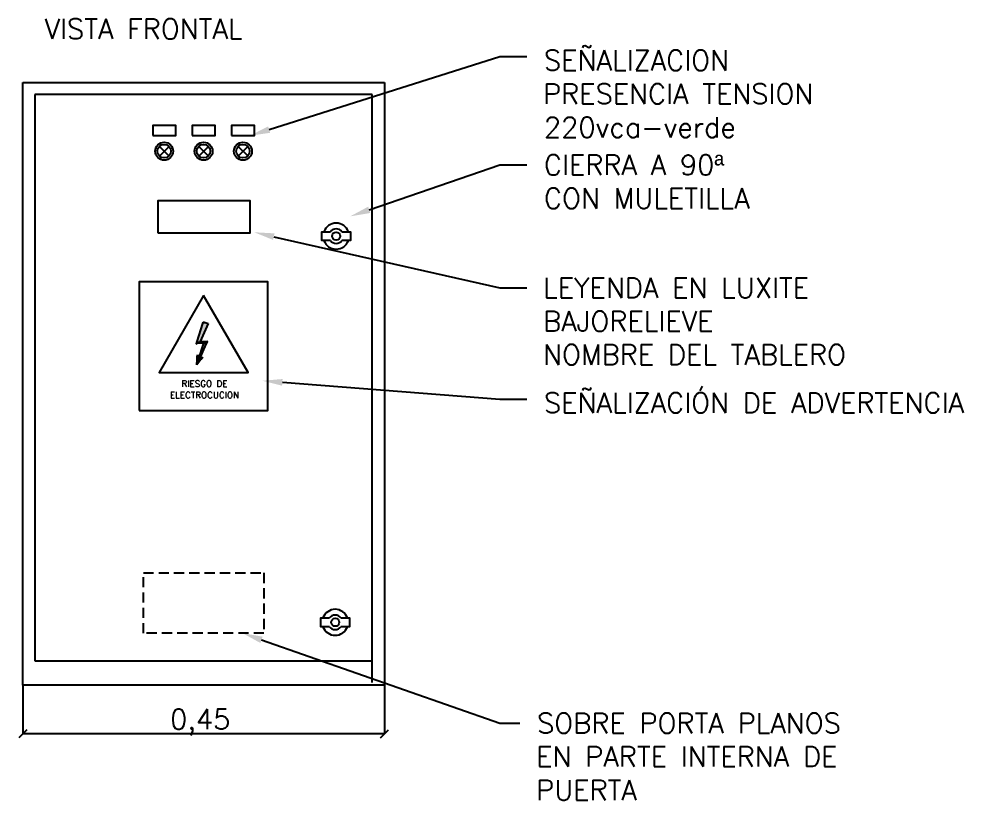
# Model space of a CAD drawing. Extents: x 1442 to 6193, y -332 to 1913.
# Drawn here: x 2573 to 3749, y -281 to 691 of the extents above; entities that cross this region are included whole.
import ezdxf
from ezdxf.enums import TextEntityAlignment as Align

# ---------------------------------------------------------------- set-up
doc = ezdxf.new("R2010")
doc.units = 0
doc.linetypes.add('DASHED', pattern=[19.05, 12.7, -6.35])
doc.layers.get('0').update_dxf_attribs({"linetype": 'CONTINUOUS'})
for name, color, linetype in [('--00-VTA_CARTELES_LEYENDAS', 8, 'CONTINUOUS'), ('--00-VTA_TEXTO_1', 7, 'CONTINUOUS'), ('--00-VTA_TEXTO_LEADERS', 1, 'CONTINUOUS'), ('00-VTA_GABINETE_MET', 7, 'CONTINUOUS'), ('UNIFILAR', 3, 'CONTINUOUS')]:
    doc.layers.add(name, color=color, linetype=linetype)
doc.styles.add('1-10__M1000_', font='romans.shx', dxfattribs={"height": 25})
doc.styles.add('ROMANS', font='romans.shx', dxfattribs={"height": 300})
doc.dimstyles.get("Standard").update_dxf_attribs({"dimtxt": 0.18, "dimasz": 0.18, "dimexe": 0.18, "dimexo": 0.0625, "dimgap": 0.09, "dimtad": 0, "dimtih": 1, "dimtoh": 1, "dimzin": 0, "dimcen": 0.09, "dimazin": 3, "dimtfac": 1, "dimtofl": 0, "dimtmove": 0, "dimatfit": 3})

# ---------------------------------------------------------------- blocks, each defined once
blk = doc.blocks.new('*U88')
at = {"layer": '00-VTA_GABINETE_MET', "color": 2, "linetype": 'CONTINUOUS'}
for p, q in [((2795, 289.9), (2802, 312.2)), ((2808.6, 312.2), (2798.6, 289.9)), ((2802, 312.2), (2802.7, 314.4)), ((2802.7, 314.4), (2808.6, 312.2)), ((2793.9, 286.4), (2794.1, 286.9)), ((2794.1, 286.9), (2795, 289.9)), ((2796.9, 267.5), (2802.9, 286.4)), ((2806, 286.4), (2797.6, 267.5)), ((2798.6, 289.9), (2807.8, 290.4)), ((2806.2, 286.9), (2806, 286.4)), ((2807.5, 289.9), (2806.2, 286.9)), ((2807.8, 290.4), (2807.5, 289.9)), ((2795.1, 267.5), (2795.2, 270.5)), ((2795.2, 270.5), (2795.4, 273.1)), ((2795.4, 273.1), (2796.1, 270.5)), ((2796.1, 270.5), (2796.9, 267.5)), ((2797.8, 267.5), (2802.3, 270.5)), ((2802.3, 270.5), (2800, 267.5)), ((2799.8, 267.3), (2794.7, 260.9)), ((2794.7, 260.9), (2795.1, 267.3)), ((2795.1, 267.3), (2795.1, 267.5)), ((2797.5, 267.3), (2797.8, 267.5)), ((2797.6, 267.5), (2797.5, 267.3)), ((2800, 267.5), (2799.8, 267.3))]:
    blk.add_line(p, q, dxfattribs=at)
at = {"layer": '00-VTA_GABINETE_MET', "color": 2, "linetype": 'CONTINUOUS', "extrusion": (0, 0, -1)}
for points in [[(-2802, 312.2), (-2798.6, 289.9), (-2795, 289.9)], [(-2802, 312.2), (-2808.6, 312.2), (-2798.6, 289.9)], [(-2802.7, 314.4), (-2808.6, 312.2), (-2802, 312.2)], [(-2794.1, 286.9), (-2803, 286.9), (-2793.9, 286.4)], [(-2795, 289.9), (-2806.2, 286.9), (-2794.1, 286.9)], [(-2795, 289.9), (-2807.5, 289.9), (-2806.2, 286.9)], [(-2802.9, 286.4), (-2797.6, 267.5), (-2796.9, 267.5)], [(-2802.9, 286.4), (-2806, 286.4), (-2797.6, 267.5)], [(-2807.8, 290.4), (-2807.5, 289.9), (-2798.6, 289.9)], [(-2803, 286.9), (-2806, 286.4), (-2802.9, 286.4)], [(-2803, 286.9), (-2806.2, 286.9), (-2806, 286.4)], [(-2795.2, 270.5), (-2796.9, 267.5), (-2795.1, 267.5)], [(-2795.4, 273.1), (-2796.1, 270.5), (-2795.2, 270.5)], [(-2795.2, 270.5), (-2796.1, 270.5), (-2796.9, 267.5)], [(-2802.3, 270.5), (-2800, 267.5), (-2797.8, 267.5)], [(-2795.1, 267.3), (-2799.8, 267.3), (-2794.7, 260.9)], [(-2795.1, 267.5), (-2797.5, 267.3), (-2795.1, 267.3)], [(-2795.1, 267.5), (-2797.6, 267.5), (-2797.5, 267.3)], [(-2797.8, 267.5), (-2799.8, 267.3), (-2797.5, 267.3)], [(-2797.8, 267.5), (-2800, 267.5), (-2799.8, 267.3)]]:
    blk.add_solid(points, dxfattribs=at)
blk = doc.blocks.new('*U89')
at = {"layer": '--00-VTA_TEXTO_LEADERS', "linetype": 'BYBLOCK'}
blk.add_line((3171.8, 509.6), (3205.4, 509.6), dxfattribs=at)
blk.add_lwpolyline([(3009.3, 453.7), (3171.8, 509.6)], dxfattribs=at)
at = {"layer": '--00-VTA_TEXTO_LEADERS'}
blk.add_solid([(3010.6, 449.8), (2985.6, 445.6), (3007.9, 457.6)], dxfattribs=at)
at = {"layer": '--00-VTA_TEXTO_LEADERS', "color": 7, "style": '1-10__M1000_'}
for s, p in [('CIERRA A 90ª', (3226.8, 497.1)), ('CON MULETILLA', (3226.8, 455.5))]:
    blk.add_text(s, height=25, dxfattribs=at).set_placement(p)
blk = doc.blocks.new('*U90')
at = {"layer": '--00-VTA_TEXTO_LEADERS', "linetype": 'BYBLOCK'}
blk.add_line((3171.8, 644.5), (3205.4, 644.5), dxfattribs=at)
blk.add_lwpolyline([(2884.6, 553.6), (3171.8, 644.5)], dxfattribs=at)
at = {"layer": '--00-VTA_TEXTO_LEADERS'}
blk.add_solid([(2885.9, 549.6), (2860.8, 546), (2883.4, 557.6)], dxfattribs=at)
at = {"layer": '--00-VTA_TEXTO_LEADERS', "color": 7, "style": '1-10__M1000_'}
for s, p in [('SEÑALIZACION', (3226.8, 627.3)), ('PRESENCIA TENSION', (3225.7, 585.6)), ('220vca-verde', (3226.8, 543.9))]:
    blk.add_text(s, height=25, dxfattribs=at).set_placement(p)
blk = doc.blocks.new('*U91')
at = {"layer": '--00-VTA_TEXTO_LEADERS', "linetype": 'BYBLOCK'}
blk.add_line((3171.8, 356.7), (3205.4, 356.7), dxfattribs=at)
blk.add_lwpolyline([(2890.4, 420.3), (3171.8, 356.7)], dxfattribs=at)
at = {"layer": '--00-VTA_TEXTO_LEADERS'}
blk.add_solid([(2889.5, 416.3), (2866.1, 425.8), (2891.4, 424.4)], dxfattribs=at)
at = {"layer": '--00-VTA_TEXTO_LEADERS', "color": 7, "style": '1-10__M1000_'}
for s, p in [('LEYENDA EN LUXITE', (3225.7, 344.2)), ('BAJORELIEVE', (3225.7, 302.5)), ('NOMBRE DEL TABLERO', (3225.7, 260.9))]:
    blk.add_text(s, height=25, dxfattribs=at).set_placement(p)
blk = doc.blocks.new('*U92')
at = {"layer": '--00-VTA_TEXTO_LEADERS', "linetype": 'BYBLOCK'}
blk.add_line((3171.8, -185.3), (3196.8, -185.3), dxfattribs=at)
blk.add_lwpolyline([(2875.2, -81.6), (3171.8, -185.3)], dxfattribs=at)
at = {"layer": '--00-VTA_TEXTO_LEADERS'}
blk.add_solid([(2873.8, -85.5), (2851.6, -73.3), (2876.5, -77.6)], dxfattribs=at)
at = {"layer": '--00-VTA_TEXTO_LEADERS', "color": 7, "style": '1-10__M1000_'}
for s, p in [('SOBRE PORTA PLANOS', (3218.2, -197.8)), ('EN PARTE INTERNA DE', (3217.1, -239.4)), ('PUERTA', (3217.1, -281.1))]:
    blk.add_text(s, height=25, dxfattribs=at).set_placement(p)
blk = doc.blocks.new('*U93')
at = {"layer": '--00-VTA_TEXTO_LEADERS', "linetype": 'BYBLOCK'}
blk.add_line((3171.8, 218.2), (3205.4, 218.2), dxfattribs=at)
blk.add_lwpolyline([(2901.1, 239), (3171.8, 218.2)], dxfattribs=at)
at = {"layer": '--00-VTA_TEXTO_LEADERS'}
blk.add_solid([(2900.8, 234.8), (2876.2, 240.9), (2901.4, 243.1)], dxfattribs=at)
at = {"layer": '--00-VTA_TEXTO_LEADERS', "color": 7, "style": '1-10__M1000_'}
blk.add_text('SEÑALIZACIÓN DE ADVERTENCIA', height=25, dxfattribs=at).set_placement((3226.8, 200.9))
blk = doc.blocks.new('*U94')
at = {"layer": '--00-VTA_TEXTO_1', "style": '1-10__M1000_'}
blk.add_text('VISTA FRONTAL', height=25, dxfattribs=at).set_placement((2605.1, 666.4))
blk = doc.blocks.new('_OBLIQUE')
at = {"color": 0, "linetype": 'BYBLOCK'}
blk.add_line((-0.5, -0.5), (0.5, 0.5), dxfattribs=at)
blk = doc.blocks.new('*U177')
at = {"layer": 'UNIFILAR', "color": 7, "style": '1-10__M1000_'}
blk.add_text('0,45', height=25, dxfattribs=at).set_placement((2761.4, -192.9))
blk = doc.blocks.new('*D35')
at = {"layer": 'UNIFILAR', "color": 8}
for p, q in [((2578.1, -137.8), (2578.1, -198.6)), ((3028.1, -137.8), (3028.1, -198.6)), ((3028.1, -198.6), (2578.1, -198.6))]:
    blk.add_line(p, q, dxfattribs=at)
at = {"layer": '--00-VTA_CARTELES_LEYENDAS'}
blk.add_blockref('*U177', (0, 0), dxfattribs=at)
at = {"layer": 'UNIFILAR', "color": 8, "xscale": 10, "yscale": 10, "zscale": 10, "rotation": 180}
blk.add_blockref('_OBLIQUE', (2578.1, -198.6), dxfattribs=at)
at = {"layer": 'UNIFILAR', "color": 8, "xscale": 10, "yscale": 10, "zscale": 10}
blk.add_blockref('_OBLIQUE', (3028.1, -198.6), dxfattribs=at)

msp = doc.modelspace()

# ---------------------------------------------------------------- linework, layer by layer
for p, q in [((2578.11, 612.179), (3028.11, 612.179)), ((2578.11, -137.821), (2578.11, 612.179)), ((3028.11, 612.179), (3028.11, -137.821)), ((3028.11, 612.179), (3028.11, 421.005)), ((3013.11, 597.179), (2593.11, 597.179)), ((2593.11, 597.179), (2593.11, -107.821)), ((3013.11, -134.755), (3013.11, 597.179)), ((3013.11, -107.821), (3013.11, -13.995)), ((2593.11, -107.821), (3013.11, -107.821)), ((3028.11, -137.821), (2578.11, -137.821))]:
    msp.add_line(p, q)
at = {"layer": '00-VTA_GABINETE_MET'}
for p, q in [((2759.936, 520.759), (2748.057, 532.639)), ((2748.171, 520.646), (2760.049, 532.524)), ((2808.936, 520.759), (2797.057, 532.639)), ((2797.171, 520.646), (2809.049, 532.524)), ((2857.936, 520.759), (2846.057, 532.639)), ((2846.171, 520.646), (2858.049, 532.524))]:
    msp.add_line(p, q, dxfattribs=at)
at = {"layer": '00-VTA_GABINETE_MET', "color": 2}
for points in [[(2739.886, 546.049), (2768.334, 546.049), (2768.334, 558.817), (2739.886, 558.817)], [(2788.886, 546.049), (2817.334, 546.049), (2817.334, 558.817), (2788.886, 558.817)], [(2837.886, 546.049), (2866.334, 546.049), (2866.334, 558.817), (2837.886, 558.817)]]:
    msp.add_lwpolyline(points, close=True, dxfattribs=at)
at = {"layer": '00-VTA_GABINETE_MET', "color": 8}
for points in [[(2745.911, 425.014), (2860.992, 425.014), (2860.992, 464.994), (2745.911, 464.994)], [(2723.06, 203.918), (2883.16, 203.918), (2883.16, 364.018), (2723.06, 364.018)], [(2803.11, 347.035), (2747.725, 251.106), (2858.495, 251.106)]]:
    msp.add_lwpolyline(points, close=True, dxfattribs=at)
at = {"layer": '00-VTA_GABINETE_MET'}
for points in [[(2960.933, 415.574), (2950.248, 415.574), (2950.248, 426.436), (2960.933, 426.436)], [(2960.933, 415.574), (2950.248, 415.574), (2950.248, 426.436), (2960.933, 426.436)], [(2975.287, 426.436), (2985.972, 426.436), (2985.972, 415.574), (2975.287, 415.574)], [(2975.287, 426.436), (2985.972, 426.436), (2985.972, 415.574), (2975.287, 415.574)], [(2959.703, -65.186), (2949.018, -65.186), (2949.018, -54.324), (2959.703, -54.324)], [(2959.703, -65.186), (2949.018, -65.186), (2949.018, -54.324), (2959.703, -54.324)], [(2974.056, -54.324), (2984.741, -54.324), (2984.741, -65.186), (2974.056, -65.186)], [(2974.056, -54.324), (2984.741, -54.324), (2984.741, -65.186), (2974.056, -65.186)]]:
    msp.add_lwpolyline(points, dxfattribs=at)
at = {"layer": '00-VTA_GABINETE_MET', "color": 8, "linetype": 'DASHED'}
msp.add_lwpolyline([(2728.11, 1.689), (2878.11, 1.689), (2878.11, -73.311), (2728.11, -73.311)], close=True, dxfattribs=at)
at = {"layer": '00-VTA_GABINETE_MET'}
for centre, radius in [((2753.996, 526.699), 11.2), ((2753.996, 526.699), 8.4), ((2802.996, 526.699), 11.2), ((2802.996, 526.699), 8.4), ((2851.996, 526.699), 11.2), ((2851.996, 526.699), 8.4), ((2968.11, 421.005), 5), ((2968.11, 421.005), 5), ((2966.88, -59.755), 5), ((2966.88, -59.755), 5)]:
    msp.add_circle(centre, radius, dxfattribs=at)
for centre, radius, start, end in [((2968.11, 421.005), 16.2, 19.587209, 160.412791), ((2968.11, 421.005), 16.2, 19.587209, 160.412791), ((2968.11, 421.005), 9, 37.116256, 142.883744), ((2968.11, 421.005), 9, 37.116256, 142.883744), ((2968.11, 421.005), 16.2, 199.587209, 340.412791), ((2968.11, 421.005), 16.2, 199.587209, 340.412791), ((2968.11, 421.005), 9, 217.116256, 322.883744), ((2968.11, 421.005), 9, 217.116256, 322.883744), ((2966.88, -59.755), 16.2, 19.587209, 160.412791), ((2966.88, -59.755), 16.2, 19.587209, 160.412791), ((2966.88, -59.755), 9, 37.116256, 142.883744), ((2966.88, -59.755), 9, 37.116256, 142.883744), ((2966.88, -59.755), 16.2, 199.587209, 340.412791), ((2966.88, -59.755), 16.2, 199.587209, 340.412791), ((2966.88, -59.755), 9, 217.116256, 322.883744), ((2966.88, -59.755), 9, 217.116256, 322.883744)]:
    msp.add_arc(centre, radius, start, end, dxfattribs=at)

# ---------------------------------------------------------------- block references
at = {"layer": '--00-VTA_CARTELES_LEYENDAS'}
for name in ['*U94', '*U90', '*U89', '*U91', '*U93', '*U92']:
    msp.add_blockref(name, (0, 0), dxfattribs=at)
at = {"layer": '00-VTA_GABINETE_MET', "color": 2, "linetype": 'CONTINUOUS'}
msp.add_blockref('*U88', (0, 0), dxfattribs=at)

# ---------------------------------------------------------------- texts
at = {"layer": '00-VTA_GABINETE_MET', "style": 'ROMANS'}
for s, height, p in [('RIESGO DE', 8.005, (2804.196, 233.339)), ('ELECTROCUCION', 8.00498, (2804.196, 219.185))]:
    msp.add_text(s, height=height, dxfattribs=at).set_placement(p, align=Align.CENTER)

# ---------------------------------------------------------------- dimensions: what is measured, and where the dimension line sits
at = {"layer": 'UNIFILAR'}
dim = msp.add_linear_dim(base=(2578.11, -198.645), p1=(3028.11, -137.821), p2=(2578.11, -137.821), dimstyle='Standard', dxfattribs=at)
dim.commit()
dim.dimension.update_dxf_attribs({"geometry": '*D35', "text_midpoint": (2803.11, -182.764)})

doc.saveas('drawing.dxf')
